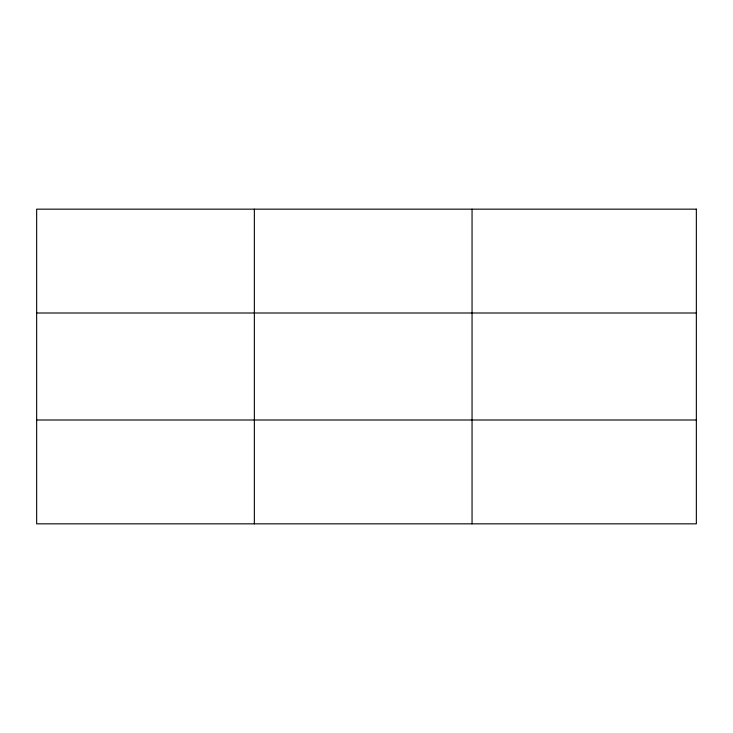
<?xml version="1.0" encoding="UTF-8"?>
<svg xmlns="http://www.w3.org/2000/svg" width="733" height="733" viewBox="0 0 733 733"><rect width="100%" height="100%" fill="white"/><g stroke="black" fill="none" stroke-linecap="round" stroke-linejoin="round"><path stroke-width="1.1" d="M254.351 523.838L254.351 209.162M472.052 523.838L472.052 209.162M36.65 313L696.35 313M36.65 420L696.35 420M696.35 209.162L696.35 523.838L36.65 523.838L36.65 209.162L696.35 209.162"/></g></svg>
